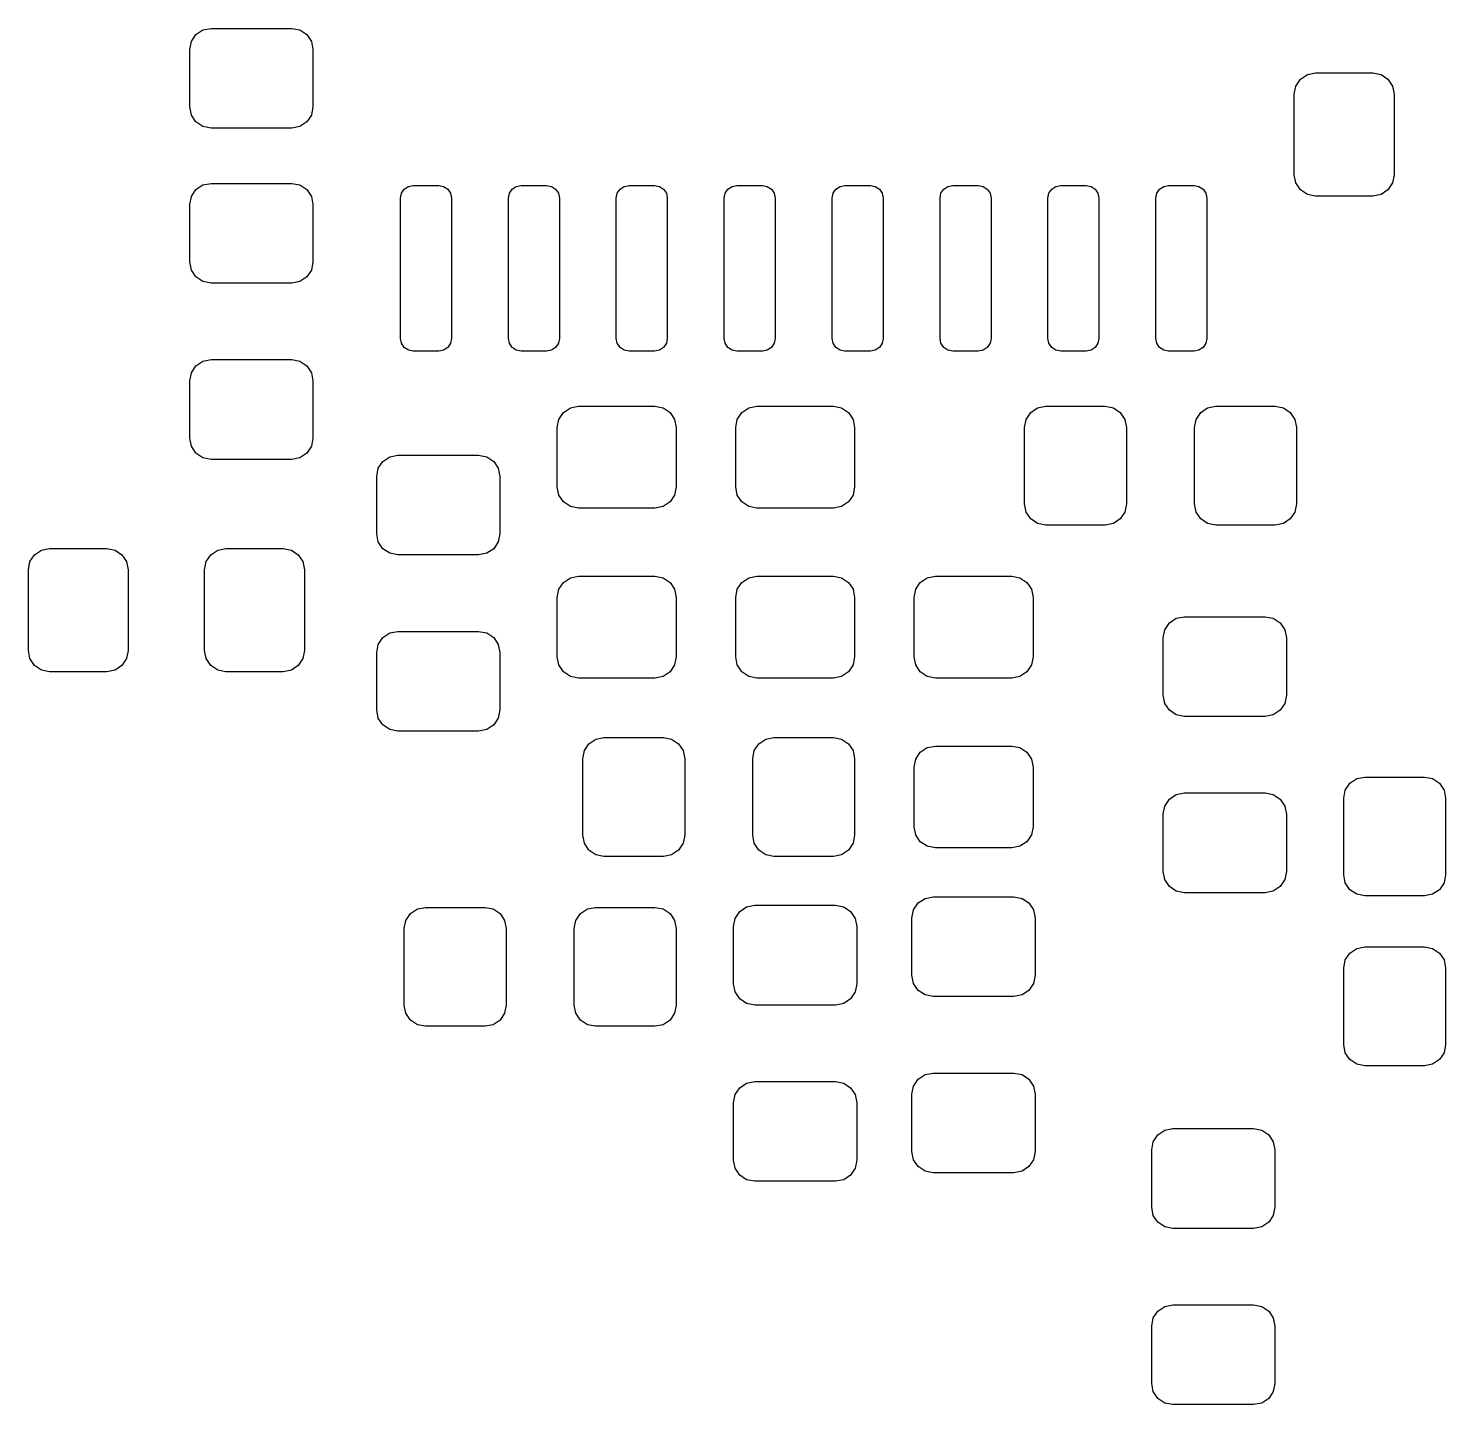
# Model space of a CAD drawing. Extents: x 137.8 to 169.8, y -107.5 to -64.9.
# Drawn here: x 137.78 to 154.47, y -102.45 to -86.25 of the extents above; entities that cross this region are included whole.
import ezdxf

# ---------------------------------------------------------------- set-up
doc = ezdxf.new("R2010")
doc.units = 0
doc.layers.add('BLACK', color=7, linetype='CONTINUOUS')

msp = doc.modelspace()

# ---------------------------------------------------------------- linework, layer by layer
at = {"layer": 'BLACK', "linetype": 'CONTINUOUS'}
for p, q in [((139.685, -86.5), (139.704, -86.4043)), ((139.704, -86.4043), (139.758, -86.3232)), ((139.758, -86.3232), (139.839, -86.269)), ((139.839, -86.269), (139.935, -86.25)), ((139.935, -86.25), (140.885, -86.25)), ((140.885, -86.25), (140.981, -86.269)), ((140.981, -86.269), (141.062, -86.3232)), ((141.062, -86.3232), (141.116, -86.4043)), ((141.116, -86.4043), (141.135, -86.5)), ((139.685, -87.175), (139.685, -86.5)), ((141.135, -86.5), (141.135, -87.175)), ((152.704, -86.9293), (152.758, -86.8482)), ((152.758, -86.8482), (152.839, -86.794)), ((152.839, -86.794), (152.935, -86.775)), ((152.935, -86.775), (153.61, -86.775)), ((153.61, -86.775), (153.706, -86.794)), ((153.706, -86.794), (153.787, -86.8482)), ((153.787, -86.8482), (153.841, -86.9293)), ((152.685, -87.025), (152.704, -86.9293)), ((152.685, -87.975), (152.685, -87.025)), ((153.841, -86.9293), (153.86, -87.025)), ((153.86, -87.025), (153.86, -87.975)), ((139.704, -87.2707), (139.685, -87.175)), ((141.135, -87.175), (141.116, -87.2707)), ((139.758, -87.3518), (139.704, -87.2707)), ((139.839, -87.406), (139.758, -87.3518)), ((139.935, -87.425), (139.839, -87.406)), ((140.981, -87.406), (140.885, -87.425)), ((141.062, -87.3518), (140.981, -87.406)), ((141.116, -87.2707), (141.062, -87.3518)), ((140.885, -87.425), (139.935, -87.425)), ((139.839, -88.094), (139.935, -88.075)), ((139.935, -88.075), (140.885, -88.075)), ((140.885, -88.075), (140.981, -88.094)), ((152.704, -88.0707), (152.685, -87.975)), ((152.758, -88.1518), (152.704, -88.0707)), ((153.841, -88.0707), (153.787, -88.1518)), ((153.86, -87.975), (153.841, -88.0707)), ((139.685, -88.325), (139.704, -88.2293)), ((139.704, -88.2293), (139.758, -88.1482)), ((139.758, -88.1482), (139.839, -88.094)), ((140.981, -88.094), (141.062, -88.1482)), ((141.062, -88.1482), (141.116, -88.2293)), ((141.116, -88.2293), (141.135, -88.325)), ((142.165, -88.25), (142.176, -88.1926)), ((142.176, -88.1926), (142.209, -88.1439)), ((142.209, -88.1439), (142.258, -88.1114)), ((142.258, -88.1114), (142.315, -88.1)), ((142.315, -88.1), (142.615, -88.1)), ((142.615, -88.1), (142.672, -88.1114)), ((142.672, -88.1114), (142.721, -88.1439)), ((142.721, -88.1439), (142.754, -88.1926)), ((142.754, -88.1926), (142.765, -88.25)), ((143.435, -88.25), (143.446, -88.1926)), ((143.446, -88.1926), (143.479, -88.1439)), ((143.479, -88.1439), (143.528, -88.1114)), ((143.528, -88.1114), (143.585, -88.1)), ((143.585, -88.1), (143.885, -88.1)), ((143.885, -88.1), (143.942, -88.1114)), ((143.942, -88.1114), (143.991, -88.1439)), ((143.991, -88.1439), (144.024, -88.1926)), ((144.024, -88.1926), (144.035, -88.25)), ((144.705, -88.25), (144.716, -88.1926)), ((144.716, -88.1926), (144.749, -88.1439)), ((144.749, -88.1439), (144.798, -88.1114)), ((144.798, -88.1114), (144.855, -88.1)), ((144.855, -88.1), (145.155, -88.1)), ((145.155, -88.1), (145.212, -88.1114)), ((145.212, -88.1114), (145.261, -88.1439)), ((145.261, -88.1439), (145.294, -88.1926)), ((145.294, -88.1926), (145.305, -88.25)), ((145.975, -88.25), (145.986, -88.1926)), ((145.986, -88.1926), (146.019, -88.1439)), ((146.019, -88.1439), (146.068, -88.1114)), ((146.068, -88.1114), (146.125, -88.1)), ((146.125, -88.1), (146.425, -88.1)), ((146.425, -88.1), (146.482, -88.1114)), ((146.482, -88.1114), (146.531, -88.1439)), ((146.531, -88.1439), (146.564, -88.1926)), ((146.564, -88.1926), (146.575, -88.25)), ((147.245, -88.25), (147.256, -88.1926)), ((147.256, -88.1926), (147.289, -88.1439)), ((147.289, -88.1439), (147.338, -88.1114)), ((147.338, -88.1114), (147.395, -88.1)), ((147.395, -88.1), (147.695, -88.1)), ((147.695, -88.1), (147.752, -88.1114)), ((147.752, -88.1114), (147.801, -88.1439)), ((147.801, -88.1439), (147.834, -88.1926)), ((147.834, -88.1926), (147.845, -88.25)), ((148.515, -88.25), (148.526, -88.1926)), ((148.526, -88.1926), (148.559, -88.1439)), ((148.559, -88.1439), (148.608, -88.1114)), ((148.608, -88.1114), (148.665, -88.1)), ((148.665, -88.1), (148.965, -88.1)), ((148.965, -88.1), (149.022, -88.1114)), ((149.022, -88.1114), (149.071, -88.1439)), ((149.071, -88.1439), (149.104, -88.1926)), ((149.104, -88.1926), (149.115, -88.25)), ((149.785, -88.25), (149.796, -88.1926)), ((149.796, -88.1926), (149.829, -88.1439)), ((149.829, -88.1439), (149.878, -88.1114)), ((149.878, -88.1114), (149.935, -88.1)), ((149.935, -88.1), (150.235, -88.1)), ((150.235, -88.1), (150.292, -88.1114)), ((150.292, -88.1114), (150.341, -88.1439)), ((150.341, -88.1439), (150.374, -88.1926)), ((150.374, -88.1926), (150.385, -88.25)), ((151.055, -88.25), (151.066, -88.1926)), ((151.066, -88.1926), (151.099, -88.1439)), ((151.099, -88.1439), (151.148, -88.1114)), ((151.148, -88.1114), (151.205, -88.1)), ((151.205, -88.1), (151.505, -88.1)), ((151.505, -88.1), (151.562, -88.1114)), ((151.562, -88.1114), (151.611, -88.1439)), ((151.611, -88.1439), (151.644, -88.1926)), ((151.644, -88.1926), (151.655, -88.25)), ((152.839, -88.206), (152.758, -88.1518)), ((152.935, -88.225), (152.839, -88.206)), ((153.61, -88.225), (152.935, -88.225)), ((153.706, -88.206), (153.61, -88.225)), ((153.787, -88.1518), (153.706, -88.206)), ((139.685, -89), (139.685, -88.325)), ((141.135, -88.325), (141.135, -89)), ((142.165, -89.9), (142.165, -88.25)), ((142.765, -88.25), (142.765, -89.9)), ((143.435, -89.9), (143.435, -88.25)), ((144.035, -88.25), (144.035, -89.9)), ((144.705, -89.9), (144.705, -88.25)), ((145.305, -88.25), (145.305, -89.9)), ((145.975, -89.9), (145.975, -88.25)), ((146.575, -88.25), (146.575, -89.9)), ((147.245, -89.9), (147.245, -88.25)), ((147.845, -88.25), (147.845, -89.9)), ((148.515, -89.9), (148.515, -88.25)), ((149.115, -88.25), (149.115, -89.9)), ((149.785, -89.9), (149.785, -88.25)), ((150.385, -88.25), (150.385, -89.9)), ((151.055, -89.9), (151.055, -88.25)), ((151.655, -88.25), (151.655, -89.9)), ((139.704, -89.0957), (139.685, -89)), ((141.135, -89), (141.116, -89.0957)), ((139.758, -89.1768), (139.704, -89.0957)), ((139.839, -89.231), (139.758, -89.1768)), ((139.935, -89.25), (139.839, -89.231)), ((140.981, -89.231), (140.885, -89.25)), ((141.062, -89.1768), (140.981, -89.231)), ((141.116, -89.0957), (141.062, -89.1768)), ((140.885, -89.25), (139.935, -89.25)), ((142.176, -89.9574), (142.165, -89.9)), ((142.765, -89.9), (142.754, -89.9574)), ((143.446, -89.9574), (143.435, -89.9)), ((144.035, -89.9), (144.024, -89.9574)), ((144.716, -89.9574), (144.705, -89.9)), ((145.305, -89.9), (145.294, -89.9574)), ((145.986, -89.9574), (145.975, -89.9)), ((146.575, -89.9), (146.564, -89.9574)), ((147.256, -89.9574), (147.245, -89.9)), ((147.845, -89.9), (147.834, -89.9574)), ((148.526, -89.9574), (148.515, -89.9)), ((149.115, -89.9), (149.104, -89.9574)), ((149.796, -89.9574), (149.785, -89.9)), ((150.385, -89.9), (150.374, -89.9574)), ((151.066, -89.9574), (151.055, -89.9)), ((151.655, -89.9), (151.644, -89.9574)), ((142.209, -90.0061), (142.176, -89.9574)), ((142.258, -90.0386), (142.209, -90.0061)), ((142.315, -90.05), (142.258, -90.0386)), ((142.615, -90.05), (142.315, -90.05)), ((142.672, -90.0386), (142.615, -90.05)), ((142.721, -90.0061), (142.672, -90.0386)), ((142.754, -89.9574), (142.721, -90.0061)), ((143.479, -90.0061), (143.446, -89.9574)), ((143.528, -90.0386), (143.479, -90.0061)), ((143.585, -90.05), (143.528, -90.0386)), ((143.885, -90.05), (143.585, -90.05)), ((143.942, -90.0386), (143.885, -90.05)), ((143.991, -90.0061), (143.942, -90.0386)), ((144.024, -89.9574), (143.991, -90.0061)), ((144.749, -90.0061), (144.716, -89.9574)), ((144.798, -90.0386), (144.749, -90.0061)), ((144.855, -90.05), (144.798, -90.0386)), ((145.155, -90.05), (144.855, -90.05)), ((145.212, -90.0386), (145.155, -90.05)), ((145.261, -90.0061), (145.212, -90.0386)), ((145.294, -89.9574), (145.261, -90.0061)), ((146.019, -90.0061), (145.986, -89.9574)), ((146.068, -90.0386), (146.019, -90.0061)), ((146.125, -90.05), (146.068, -90.0386)), ((146.425, -90.05), (146.125, -90.05)), ((146.482, -90.0386), (146.425, -90.05)), ((146.531, -90.0061), (146.482, -90.0386)), ((146.564, -89.9574), (146.531, -90.0061)), ((147.289, -90.0061), (147.256, -89.9574)), ((147.338, -90.0386), (147.289, -90.0061)), ((147.395, -90.05), (147.338, -90.0386)), ((147.695, -90.05), (147.395, -90.05)), ((147.752, -90.0386), (147.695, -90.05)), ((147.801, -90.0061), (147.752, -90.0386)), ((147.834, -89.9574), (147.801, -90.0061)), ((148.559, -90.0061), (148.526, -89.9574)), ((148.608, -90.0386), (148.559, -90.0061)), ((148.665, -90.05), (148.608, -90.0386)), ((148.965, -90.05), (148.665, -90.05)), ((149.022, -90.0386), (148.965, -90.05)), ((149.071, -90.0061), (149.022, -90.0386)), ((149.104, -89.9574), (149.071, -90.0061)), ((149.829, -90.0061), (149.796, -89.9574)), ((149.878, -90.0386), (149.829, -90.0061)), ((149.935, -90.05), (149.878, -90.0386)), ((150.235, -90.05), (149.935, -90.05)), ((150.292, -90.0386), (150.235, -90.05)), ((150.341, -90.0061), (150.292, -90.0386)), ((150.374, -89.9574), (150.341, -90.0061)), ((151.099, -90.0061), (151.066, -89.9574)), ((151.148, -90.0386), (151.099, -90.0061)), ((151.205, -90.05), (151.148, -90.0386)), ((151.505, -90.05), (151.205, -90.05)), ((151.562, -90.0386), (151.505, -90.05)), ((151.611, -90.0061), (151.562, -90.0386)), ((151.644, -89.9574), (151.611, -90.0061)), ((139.704, -90.3043), (139.758, -90.2232)), ((139.758, -90.2232), (139.839, -90.169)), ((139.839, -90.169), (139.935, -90.15)), ((139.935, -90.15), (140.885, -90.15)), ((140.885, -90.15), (140.981, -90.169)), ((140.981, -90.169), (141.062, -90.2232)), ((141.062, -90.2232), (141.116, -90.3043)), ((139.685, -90.4), (139.704, -90.3043)), ((139.685, -91.075), (139.685, -90.4)), ((141.116, -90.3043), (141.135, -90.4)), ((141.135, -90.4), (141.135, -91.075)), ((144.083, -90.7732), (144.164, -90.719)), ((144.164, -90.719), (144.26, -90.7)), ((144.26, -90.7), (145.16, -90.7)), ((145.16, -90.7), (145.256, -90.719)), ((145.256, -90.719), (145.337, -90.7732)), ((146.183, -90.7732), (146.264, -90.719)), ((146.264, -90.719), (146.36, -90.7)), ((146.36, -90.7), (147.26, -90.7)), ((147.26, -90.7), (147.356, -90.719)), ((147.356, -90.719), (147.437, -90.7732)), ((149.583, -90.7732), (149.664, -90.719)), ((149.664, -90.719), (149.76, -90.7)), ((149.76, -90.7), (150.46, -90.7)), ((150.46, -90.7), (150.556, -90.719)), ((150.556, -90.719), (150.637, -90.7732)), ((151.583, -90.7732), (151.664, -90.719)), ((151.664, -90.719), (151.76, -90.7)), ((151.76, -90.7), (152.46, -90.7)), ((152.46, -90.7), (152.556, -90.719)), ((152.556, -90.719), (152.637, -90.7732)), ((144.01, -90.95), (144.029, -90.8543)), ((144.029, -90.8543), (144.083, -90.7732)), ((145.337, -90.7732), (145.391, -90.8543)), ((145.391, -90.8543), (145.41, -90.95)), ((146.11, -90.95), (146.129, -90.8543)), ((146.129, -90.8543), (146.183, -90.7732)), ((147.437, -90.7732), (147.491, -90.8543)), ((147.491, -90.8543), (147.51, -90.95)), ((149.51, -90.95), (149.529, -90.8543)), ((149.529, -90.8543), (149.583, -90.7732)), ((150.637, -90.7732), (150.691, -90.8543)), ((150.691, -90.8543), (150.71, -90.95)), ((151.51, -90.95), (151.529, -90.8543)), ((151.529, -90.8543), (151.583, -90.7732)), ((152.637, -90.7732), (152.691, -90.8543)), ((152.691, -90.8543), (152.71, -90.95)), ((139.704, -91.1707), (139.685, -91.075)), ((141.135, -91.075), (141.116, -91.1707)), ((144.01, -91.65), (144.01, -90.95)), ((145.41, -90.95), (145.41, -91.65)), ((146.11, -91.65), (146.11, -90.95)), ((147.51, -90.95), (147.51, -91.65)), ((149.51, -91.85), (149.51, -90.95)), ((150.71, -90.95), (150.71, -91.85)), ((151.51, -91.85), (151.51, -90.95)), ((152.71, -90.95), (152.71, -91.85)), ((139.758, -91.2518), (139.704, -91.1707)), ((141.116, -91.1707), (141.062, -91.2518)), ((139.839, -91.306), (139.758, -91.2518)), ((139.935, -91.325), (139.839, -91.306)), ((140.885, -91.325), (139.935, -91.325)), ((140.981, -91.306), (140.885, -91.325)), ((141.062, -91.2518), (140.981, -91.306)), ((141.904, -91.4293), (141.958, -91.3482)), ((141.958, -91.3482), (142.039, -91.294)), ((142.039, -91.294), (142.135, -91.275)), ((142.135, -91.275), (143.085, -91.275)), ((143.085, -91.275), (143.181, -91.294)), ((143.181, -91.294), (143.262, -91.3482)), ((143.262, -91.3482), (143.316, -91.4293)), ((141.885, -91.525), (141.904, -91.4293)), ((141.885, -92.2), (141.885, -91.525)), ((143.316, -91.4293), (143.335, -91.525)), ((143.335, -91.525), (143.335, -92.2)), ((144.029, -91.7457), (144.01, -91.65)), ((145.41, -91.65), (145.391, -91.7457)), ((146.129, -91.7457), (146.11, -91.65)), ((147.51, -91.65), (147.491, -91.7457)), ((144.083, -91.8268), (144.029, -91.7457)), ((144.164, -91.881), (144.083, -91.8268)), ((144.26, -91.9), (144.164, -91.881)), ((145.16, -91.9), (144.26, -91.9)), ((145.256, -91.881), (145.16, -91.9)), ((145.337, -91.8268), (145.256, -91.881)), ((145.391, -91.7457), (145.337, -91.8268)), ((146.183, -91.8268), (146.129, -91.7457)), ((146.264, -91.881), (146.183, -91.8268)), ((146.36, -91.9), (146.264, -91.881)), ((147.26, -91.9), (146.36, -91.9)), ((147.356, -91.881), (147.26, -91.9)), ((147.437, -91.8268), (147.356, -91.881)), ((147.491, -91.7457), (147.437, -91.8268)), ((149.529, -91.9457), (149.51, -91.85)), ((150.71, -91.85), (150.691, -91.9457)), ((151.529, -91.9457), (151.51, -91.85)), ((152.71, -91.85), (152.691, -91.9457)), ((149.583, -92.0268), (149.529, -91.9457)), ((149.664, -92.081), (149.583, -92.0268)), ((150.637, -92.0268), (150.556, -92.081)), ((150.691, -91.9457), (150.637, -92.0268)), ((151.583, -92.0268), (151.529, -91.9457)), ((151.664, -92.081), (151.583, -92.0268)), ((152.637, -92.0268), (152.556, -92.081)), ((152.691, -91.9457), (152.637, -92.0268)), ((141.904, -92.2957), (141.885, -92.2)), ((143.335, -92.2), (143.316, -92.2957)), ((149.76, -92.1), (149.664, -92.081)), ((150.46, -92.1), (149.76, -92.1)), ((150.556, -92.081), (150.46, -92.1)), ((151.76, -92.1), (151.664, -92.081)), ((152.46, -92.1), (151.76, -92.1)), ((152.556, -92.081), (152.46, -92.1)), ((137.858, -92.4482), (137.939, -92.394)), ((137.939, -92.394), (138.035, -92.375)), ((138.035, -92.375), (138.71, -92.375)), ((138.71, -92.375), (138.806, -92.394)), ((138.806, -92.394), (138.887, -92.4482)), ((139.933, -92.4482), (140.014, -92.394)), ((140.014, -92.394), (140.11, -92.375)), ((140.11, -92.375), (140.785, -92.375)), ((140.785, -92.375), (140.881, -92.394)), ((140.881, -92.394), (140.962, -92.4482)), ((141.958, -92.3768), (141.904, -92.2957)), ((142.039, -92.431), (141.958, -92.3768)), ((143.262, -92.3768), (143.181, -92.431)), ((143.316, -92.2957), (143.262, -92.3768)), ((137.785, -92.625), (137.804, -92.5293)), ((137.804, -92.5293), (137.858, -92.4482)), ((138.887, -92.4482), (138.941, -92.5293)), ((138.941, -92.5293), (138.96, -92.625)), ((139.86, -92.625), (139.879, -92.5293)), ((139.879, -92.5293), (139.933, -92.4482)), ((140.962, -92.4482), (141.016, -92.5293)), ((141.016, -92.5293), (141.035, -92.625)), ((142.135, -92.45), (142.039, -92.431)), ((143.085, -92.45), (142.135, -92.45)), ((143.181, -92.431), (143.085, -92.45)), ((137.785, -93.575), (137.785, -92.625)), ((138.96, -92.625), (138.96, -93.575)), ((139.86, -93.575), (139.86, -92.625)), ((141.035, -92.625), (141.035, -93.575)), ((144.083, -92.7732), (144.164, -92.719)), ((144.164, -92.719), (144.26, -92.7)), ((144.26, -92.7), (145.16, -92.7)), ((145.16, -92.7), (145.256, -92.719)), ((145.256, -92.719), (145.337, -92.7732)), ((146.183, -92.7732), (146.264, -92.719)), ((146.264, -92.719), (146.36, -92.7)), ((146.36, -92.7), (147.26, -92.7)), ((147.26, -92.7), (147.356, -92.719)), ((147.356, -92.719), (147.437, -92.7732)), ((148.283, -92.7732), (148.364, -92.719)), ((148.364, -92.719), (148.46, -92.7)), ((148.46, -92.7), (149.36, -92.7)), ((149.36, -92.7), (149.456, -92.719)), ((149.456, -92.719), (149.537, -92.7732)), ((144.01, -92.95), (144.029, -92.8543)), ((144.029, -92.8543), (144.083, -92.7732)), ((145.337, -92.7732), (145.391, -92.8543)), ((145.391, -92.8543), (145.41, -92.95)), ((146.11, -92.95), (146.129, -92.8543)), ((146.129, -92.8543), (146.183, -92.7732)), ((147.437, -92.7732), (147.491, -92.8543)), ((147.491, -92.8543), (147.51, -92.95)), ((148.21, -92.95), (148.229, -92.8543)), ((148.229, -92.8543), (148.283, -92.7732)), ((149.537, -92.7732), (149.591, -92.8543)), ((149.591, -92.8543), (149.61, -92.95)), ((144.01, -93.65), (144.01, -92.95)), ((145.41, -92.95), (145.41, -93.65)), ((146.11, -93.65), (146.11, -92.95)), ((147.51, -92.95), (147.51, -93.65)), ((148.21, -93.65), (148.21, -92.95)), ((149.61, -92.95), (149.61, -93.65)), ((151.214, -93.2507), (151.295, -93.1965)), ((151.295, -93.1965), (151.391, -93.1775)), ((151.391, -93.1775), (152.341, -93.1775)), ((152.341, -93.1775), (152.437, -93.1965)), ((152.437, -93.1965), (152.518, -93.2507)), ((141.958, -93.4232), (142.039, -93.369)), ((142.039, -93.369), (142.135, -93.35)), ((142.135, -93.35), (143.085, -93.35)), ((143.085, -93.35), (143.181, -93.369)), ((143.181, -93.369), (143.262, -93.4232)), ((151.141, -93.4275), (151.16, -93.3318)), ((151.16, -93.3318), (151.214, -93.2507)), ((152.518, -93.2507), (152.572, -93.3318)), ((152.572, -93.3318), (152.591, -93.4275)), ((137.804, -93.6707), (137.785, -93.575)), ((138.96, -93.575), (138.941, -93.6707)), ((139.879, -93.6707), (139.86, -93.575)), ((141.035, -93.575), (141.016, -93.6707)), ((141.885, -93.6), (141.904, -93.5043)), ((141.904, -93.5043), (141.958, -93.4232)), ((143.262, -93.4232), (143.316, -93.5043)), ((143.316, -93.5043), (143.335, -93.6)), ((151.141, -94.1025), (151.141, -93.4275)), ((152.591, -93.4275), (152.591, -94.1025)), ((137.858, -93.7518), (137.804, -93.6707)), ((138.941, -93.6707), (138.887, -93.7518)), ((139.933, -93.7518), (139.879, -93.6707)), ((141.016, -93.6707), (140.962, -93.7518)), ((141.885, -94.275), (141.885, -93.6)), ((143.335, -93.6), (143.335, -94.275)), ((144.029, -93.7457), (144.01, -93.65)), ((144.083, -93.8268), (144.029, -93.7457)), ((145.391, -93.7457), (145.337, -93.8268)), ((145.41, -93.65), (145.391, -93.7457)), ((146.129, -93.7457), (146.11, -93.65)), ((146.183, -93.8268), (146.129, -93.7457)), ((147.491, -93.7457), (147.437, -93.8268)), ((147.51, -93.65), (147.491, -93.7457)), ((148.229, -93.7457), (148.21, -93.65)), ((148.283, -93.8268), (148.229, -93.7457)), ((149.591, -93.7457), (149.537, -93.8268)), ((149.61, -93.65), (149.591, -93.7457)), ((137.939, -93.806), (137.858, -93.7518)), ((138.035, -93.825), (137.939, -93.806)), ((138.71, -93.825), (138.035, -93.825)), ((138.806, -93.806), (138.71, -93.825)), ((138.887, -93.7518), (138.806, -93.806)), ((140.014, -93.806), (139.933, -93.7518)), ((140.11, -93.825), (140.014, -93.806)), ((140.785, -93.825), (140.11, -93.825)), ((140.881, -93.806), (140.785, -93.825)), ((140.962, -93.7518), (140.881, -93.806)), ((144.164, -93.881), (144.083, -93.8268)), ((144.26, -93.9), (144.164, -93.881)), ((145.16, -93.9), (144.26, -93.9)), ((145.256, -93.881), (145.16, -93.9)), ((145.337, -93.8268), (145.256, -93.881)), ((146.264, -93.881), (146.183, -93.8268)), ((146.36, -93.9), (146.264, -93.881)), ((147.26, -93.9), (146.36, -93.9)), ((147.356, -93.881), (147.26, -93.9)), ((147.437, -93.8268), (147.356, -93.881)), ((148.364, -93.881), (148.283, -93.8268)), ((148.46, -93.9), (148.364, -93.881)), ((149.36, -93.9), (148.46, -93.9)), ((149.456, -93.881), (149.36, -93.9)), ((149.537, -93.8268), (149.456, -93.881)), ((151.16, -94.1982), (151.141, -94.1025)), ((151.214, -94.2793), (151.16, -94.1982)), ((152.572, -94.1982), (152.518, -94.2793)), ((152.591, -94.1025), (152.572, -94.1982)), ((141.904, -94.3707), (141.885, -94.275)), ((141.958, -94.4518), (141.904, -94.3707)), ((143.316, -94.3707), (143.262, -94.4518)), ((143.335, -94.275), (143.316, -94.3707)), ((151.295, -94.3335), (151.214, -94.2793)), ((151.391, -94.3525), (151.295, -94.3335)), ((152.341, -94.3525), (151.391, -94.3525)), ((152.437, -94.3335), (152.341, -94.3525)), ((152.518, -94.2793), (152.437, -94.3335)), ((142.039, -94.506), (141.958, -94.4518)), ((142.135, -94.525), (142.039, -94.506)), ((143.085, -94.525), (142.135, -94.525)), ((143.181, -94.506), (143.085, -94.525)), ((143.262, -94.4518), (143.181, -94.506)), ((144.329, -94.7543), (144.383, -94.6732)), ((144.383, -94.6732), (144.464, -94.619)), ((144.464, -94.619), (144.56, -94.6)), ((144.56, -94.6), (145.26, -94.6)), ((145.26, -94.6), (145.356, -94.619)), ((145.356, -94.619), (145.437, -94.6732)), ((145.437, -94.6732), (145.491, -94.7543)), ((146.329, -94.7543), (146.383, -94.6732)), ((146.383, -94.6732), (146.464, -94.619)), ((146.464, -94.619), (146.56, -94.6)), ((146.56, -94.6), (147.26, -94.6)), ((147.26, -94.6), (147.356, -94.619)), ((147.356, -94.619), (147.437, -94.6732)), ((147.437, -94.6732), (147.491, -94.7543)), ((148.283, -94.7732), (148.364, -94.719)), ((148.364, -94.719), (148.46, -94.7)), ((148.46, -94.7), (149.36, -94.7)), ((149.36, -94.7), (149.456, -94.719)), ((149.456, -94.719), (149.537, -94.7732)), ((144.31, -94.85), (144.329, -94.7543)), ((144.31, -95.75), (144.31, -94.85)), ((145.491, -94.7543), (145.51, -94.85)), ((145.51, -94.85), (145.51, -95.75)), ((146.31, -94.85), (146.329, -94.7543)), ((146.31, -95.75), (146.31, -94.85)), ((147.491, -94.7543), (147.51, -94.85)), ((147.51, -94.85), (147.51, -95.75)), ((148.21, -94.95), (148.229, -94.8543)), ((148.229, -94.8543), (148.283, -94.7732)), ((149.537, -94.7732), (149.591, -94.8543)), ((149.591, -94.8543), (149.61, -94.95)), ((148.21, -95.65), (148.21, -94.95)), ((149.61, -94.95), (149.61, -95.65)), ((153.42, -95.084), (153.516, -95.065)), ((153.516, -95.065), (154.216, -95.065)), ((154.216, -95.065), (154.312, -95.084)), ((153.266, -95.315), (153.285, -95.2193)), ((153.285, -95.2193), (153.339, -95.1382)), ((153.339, -95.1382), (153.42, -95.084)), ((154.312, -95.084), (154.393, -95.1382)), ((154.393, -95.1382), (154.447, -95.2193)), ((154.447, -95.2193), (154.466, -95.315)), ((151.141, -95.5025), (151.16, -95.4068)), ((151.16, -95.4068), (151.214, -95.3257)), ((151.214, -95.3257), (151.295, -95.2715)), ((151.295, -95.2715), (151.391, -95.2525)), ((151.391, -95.2525), (152.341, -95.2525)), ((152.341, -95.2525), (152.437, -95.2715)), ((152.437, -95.2715), (152.518, -95.3257)), ((152.518, -95.3257), (152.572, -95.4068)), ((152.572, -95.4068), (152.591, -95.5025)), ((153.266, -96.215), (153.266, -95.315)), ((154.466, -95.315), (154.466, -96.215)), ((151.141, -96.1775), (151.141, -95.5025)), ((152.591, -95.5025), (152.591, -96.1775)), ((148.229, -95.7457), (148.21, -95.65)), ((148.283, -95.8268), (148.229, -95.7457)), ((149.591, -95.7457), (149.537, -95.8268)), ((149.61, -95.65), (149.591, -95.7457)), ((144.329, -95.8457), (144.31, -95.75)), ((144.383, -95.9268), (144.329, -95.8457)), ((145.491, -95.8457), (145.437, -95.9268)), ((145.51, -95.75), (145.491, -95.8457)), ((146.329, -95.8457), (146.31, -95.75)), ((146.383, -95.9268), (146.329, -95.8457)), ((147.491, -95.8457), (147.437, -95.9268)), ((147.51, -95.75), (147.491, -95.8457)), ((148.364, -95.881), (148.283, -95.8268)), ((148.46, -95.9), (148.364, -95.881)), ((149.36, -95.9), (148.46, -95.9)), ((149.456, -95.881), (149.36, -95.9)), ((149.537, -95.8268), (149.456, -95.881)), ((144.464, -95.981), (144.383, -95.9268)), ((144.56, -96), (144.464, -95.981)), ((145.26, -96), (144.56, -96)), ((145.356, -95.981), (145.26, -96)), ((145.437, -95.9268), (145.356, -95.981)), ((146.464, -95.981), (146.383, -95.9268)), ((146.56, -96), (146.464, -95.981)), ((147.26, -96), (146.56, -96)), ((147.356, -95.981), (147.26, -96)), ((147.437, -95.9268), (147.356, -95.981)), ((151.16, -96.2732), (151.141, -96.1775)), ((152.591, -96.1775), (152.572, -96.2732)), ((153.285, -96.3107), (153.266, -96.215)), ((154.466, -96.215), (154.447, -96.3107)), ((151.214, -96.3543), (151.16, -96.2732)), ((151.295, -96.4085), (151.214, -96.3543)), ((151.391, -96.4275), (151.295, -96.4085)), ((152.437, -96.4085), (152.341, -96.4275)), ((152.518, -96.3543), (152.437, -96.4085)), ((152.572, -96.2732), (152.518, -96.3543)), ((153.339, -96.3918), (153.285, -96.3107)), ((153.42, -96.446), (153.339, -96.3918)), ((154.393, -96.3918), (154.312, -96.446)), ((154.447, -96.3107), (154.393, -96.3918)), ((146.239, -96.594), (146.335, -96.575)), ((146.335, -96.575), (147.285, -96.575)), ((147.285, -96.575), (147.381, -96.594)), ((148.204, -96.6293), (148.258, -96.5482)), ((148.258, -96.5482), (148.339, -96.494)), ((148.339, -96.494), (148.435, -96.475)), ((148.435, -96.475), (149.385, -96.475)), ((149.385, -96.475), (149.481, -96.494)), ((149.481, -96.494), (149.562, -96.5482)), ((149.562, -96.5482), (149.616, -96.6293)), ((152.341, -96.4275), (151.391, -96.4275)), ((153.516, -96.465), (153.42, -96.446)), ((154.216, -96.465), (153.516, -96.465)), ((154.312, -96.446), (154.216, -96.465)), ((142.229, -96.7543), (142.283, -96.6732)), ((142.283, -96.6732), (142.364, -96.619)), ((142.364, -96.619), (142.46, -96.6)), ((142.46, -96.6), (143.16, -96.6)), ((143.16, -96.6), (143.256, -96.619)), ((143.256, -96.619), (143.337, -96.6732)), ((143.337, -96.6732), (143.391, -96.7543)), ((144.229, -96.7543), (144.283, -96.6732)), ((144.283, -96.6732), (144.364, -96.619)), ((144.364, -96.619), (144.46, -96.6)), ((144.46, -96.6), (145.16, -96.6)), ((145.16, -96.6), (145.256, -96.619)), ((145.256, -96.619), (145.337, -96.6732)), ((145.337, -96.6732), (145.391, -96.7543)), ((146.085, -96.825), (146.104, -96.7293)), ((146.104, -96.7293), (146.158, -96.6482)), ((146.158, -96.6482), (146.239, -96.594)), ((147.381, -96.594), (147.462, -96.6482)), ((147.462, -96.6482), (147.516, -96.7293)), ((147.516, -96.7293), (147.535, -96.825)), ((148.185, -96.725), (148.204, -96.6293)), ((148.185, -97.4), (148.185, -96.725)), ((149.616, -96.6293), (149.635, -96.725)), ((149.635, -96.725), (149.635, -97.4)), ((142.21, -96.85), (142.229, -96.7543)), ((142.21, -97.75), (142.21, -96.85)), ((143.391, -96.7543), (143.41, -96.85)), ((143.41, -96.85), (143.41, -97.75)), ((144.21, -96.85), (144.229, -96.7543)), ((144.21, -97.75), (144.21, -96.85)), ((145.391, -96.7543), (145.41, -96.85)), ((145.41, -96.85), (145.41, -97.75)), ((146.085, -97.5), (146.085, -96.825)), ((147.535, -96.825), (147.535, -97.5)), ((153.42, -97.084), (153.516, -97.065)), ((153.516, -97.065), (154.216, -97.065)), ((154.216, -97.065), (154.312, -97.084)), ((153.266, -97.315), (153.285, -97.2193)), ((153.285, -97.2193), (153.339, -97.1382)), ((153.339, -97.1382), (153.42, -97.084)), ((154.312, -97.084), (154.393, -97.1382)), ((154.393, -97.1382), (154.447, -97.2193)), ((154.447, -97.2193), (154.466, -97.315)), ((148.204, -97.4957), (148.185, -97.4)), ((149.635, -97.4), (149.616, -97.4957)), ((153.266, -98.215), (153.266, -97.315)), ((154.466, -97.315), (154.466, -98.215)), ((146.104, -97.5957), (146.085, -97.5)), ((147.535, -97.5), (147.516, -97.5957)), ((148.258, -97.5768), (148.204, -97.4957)), ((148.339, -97.631), (148.258, -97.5768)), ((149.562, -97.5768), (149.481, -97.631)), ((149.616, -97.4957), (149.562, -97.5768)), ((142.229, -97.8457), (142.21, -97.75)), ((143.41, -97.75), (143.391, -97.8457)), ((144.229, -97.8457), (144.21, -97.75)), ((145.41, -97.75), (145.391, -97.8457)), ((146.158, -97.6768), (146.104, -97.5957)), ((146.239, -97.731), (146.158, -97.6768)), ((146.335, -97.75), (146.239, -97.731)), ((147.285, -97.75), (146.335, -97.75)), ((147.381, -97.731), (147.285, -97.75)), ((147.462, -97.6768), (147.381, -97.731)), ((147.516, -97.5957), (147.462, -97.6768)), ((148.435, -97.65), (148.339, -97.631)), ((149.385, -97.65), (148.435, -97.65)), ((149.481, -97.631), (149.385, -97.65)), ((142.283, -97.9268), (142.229, -97.8457)), ((143.391, -97.8457), (143.337, -97.9268)), ((144.283, -97.9268), (144.229, -97.8457)), ((145.391, -97.8457), (145.337, -97.9268)), ((142.364, -97.981), (142.283, -97.9268)), ((142.46, -98), (142.364, -97.981)), ((143.16, -98), (142.46, -98)), ((143.256, -97.981), (143.16, -98)), ((143.337, -97.9268), (143.256, -97.981)), ((144.364, -97.981), (144.283, -97.9268)), ((144.46, -98), (144.364, -97.981)), ((145.16, -98), (144.46, -98)), ((145.256, -97.981), (145.16, -98)), ((145.337, -97.9268), (145.256, -97.981)), ((153.285, -98.3107), (153.266, -98.215)), ((154.466, -98.215), (154.447, -98.3107)), ((153.339, -98.3918), (153.285, -98.3107)), ((153.42, -98.446), (153.339, -98.3918)), ((154.393, -98.3918), (154.312, -98.446)), ((154.447, -98.3107), (154.393, -98.3918)), ((148.258, -98.6232), (148.339, -98.569)), ((148.339, -98.569), (148.435, -98.55)), ((148.435, -98.55), (149.385, -98.55)), ((149.385, -98.55), (149.481, -98.569)), ((149.481, -98.569), (149.562, -98.6232)), ((153.516, -98.465), (153.42, -98.446)), ((154.216, -98.465), (153.516, -98.465)), ((154.312, -98.446), (154.216, -98.465)), ((146.104, -98.8043), (146.158, -98.7232)), ((146.158, -98.7232), (146.239, -98.669)), ((146.239, -98.669), (146.335, -98.65)), ((146.335, -98.65), (147.285, -98.65)), ((147.285, -98.65), (147.381, -98.669)), ((147.381, -98.669), (147.462, -98.7232)), ((147.462, -98.7232), (147.516, -98.8043)), ((148.185, -98.8), (148.204, -98.7043)), ((148.204, -98.7043), (148.258, -98.6232)), ((149.562, -98.6232), (149.616, -98.7043)), ((149.616, -98.7043), (149.635, -98.8)), ((146.085, -98.9), (146.104, -98.8043)), ((146.085, -99.575), (146.085, -98.9)), ((147.516, -98.8043), (147.535, -98.9)), ((147.535, -98.9), (147.535, -99.575)), ((148.185, -99.475), (148.185, -98.8)), ((149.635, -98.8), (149.635, -99.475)), ((151.079, -99.2782), (151.16, -99.224)), ((151.16, -99.224), (151.256, -99.205)), ((151.256, -99.205), (152.206, -99.205)), ((152.206, -99.205), (152.302, -99.224)), ((152.302, -99.224), (152.383, -99.2782)), ((151.006, -99.455), (151.025, -99.3593)), ((151.025, -99.3593), (151.079, -99.2782)), ((152.383, -99.2782), (152.437, -99.3593)), ((152.437, -99.3593), (152.456, -99.455)), ((146.104, -99.6707), (146.085, -99.575)), ((147.535, -99.575), (147.516, -99.6707)), ((148.204, -99.5707), (148.185, -99.475)), ((148.258, -99.6518), (148.204, -99.5707)), ((149.616, -99.5707), (149.562, -99.6518)), ((149.635, -99.475), (149.616, -99.5707)), ((151.006, -100.13), (151.006, -99.455)), ((152.456, -99.455), (152.456, -100.13)), ((146.158, -99.7518), (146.104, -99.6707)), ((146.239, -99.806), (146.158, -99.7518)), ((147.462, -99.7518), (147.381, -99.806)), ((147.516, -99.6707), (147.462, -99.7518)), ((148.339, -99.706), (148.258, -99.6518)), ((148.435, -99.725), (148.339, -99.706)), ((149.385, -99.725), (148.435, -99.725)), ((149.481, -99.706), (149.385, -99.725)), ((149.562, -99.6518), (149.481, -99.706)), ((146.335, -99.825), (146.239, -99.806)), ((147.285, -99.825), (146.335, -99.825)), ((147.381, -99.806), (147.285, -99.825)), ((151.025, -100.226), (151.006, -100.13)), ((151.079, -100.307), (151.025, -100.226)), ((152.437, -100.226), (152.383, -100.307)), ((152.456, -100.13), (152.437, -100.226)), ((151.16, -100.361), (151.079, -100.307)), ((151.256, -100.38), (151.16, -100.361)), ((152.206, -100.38), (151.256, -100.38)), ((152.302, -100.361), (152.206, -100.38)), ((152.383, -100.307), (152.302, -100.361)), ((151.025, -101.434), (151.079, -101.353)), ((151.079, -101.353), (151.16, -101.299)), ((151.16, -101.299), (151.256, -101.28)), ((151.256, -101.28), (152.206, -101.28)), ((152.206, -101.28), (152.302, -101.299)), ((152.302, -101.299), (152.383, -101.353)), ((152.383, -101.353), (152.437, -101.434)), ((151.006, -101.53), (151.025, -101.434)), ((151.006, -102.205), (151.006, -101.53)), ((152.437, -101.434), (152.456, -101.53)), ((152.456, -101.53), (152.456, -102.205)), ((151.025, -102.301), (151.006, -102.205)), ((152.456, -102.205), (152.437, -102.301)), ((151.079, -102.382), (151.025, -102.301)), ((151.16, -102.436), (151.079, -102.382)), ((152.383, -102.382), (152.302, -102.436)), ((152.437, -102.301), (152.383, -102.382)), ((151.256, -102.455), (151.16, -102.436)), ((152.206, -102.455), (151.256, -102.455)), ((152.302, -102.436), (152.206, -102.455))]:
    msp.add_line(p, q, dxfattribs=at)

doc.saveas('drawing.dxf')
